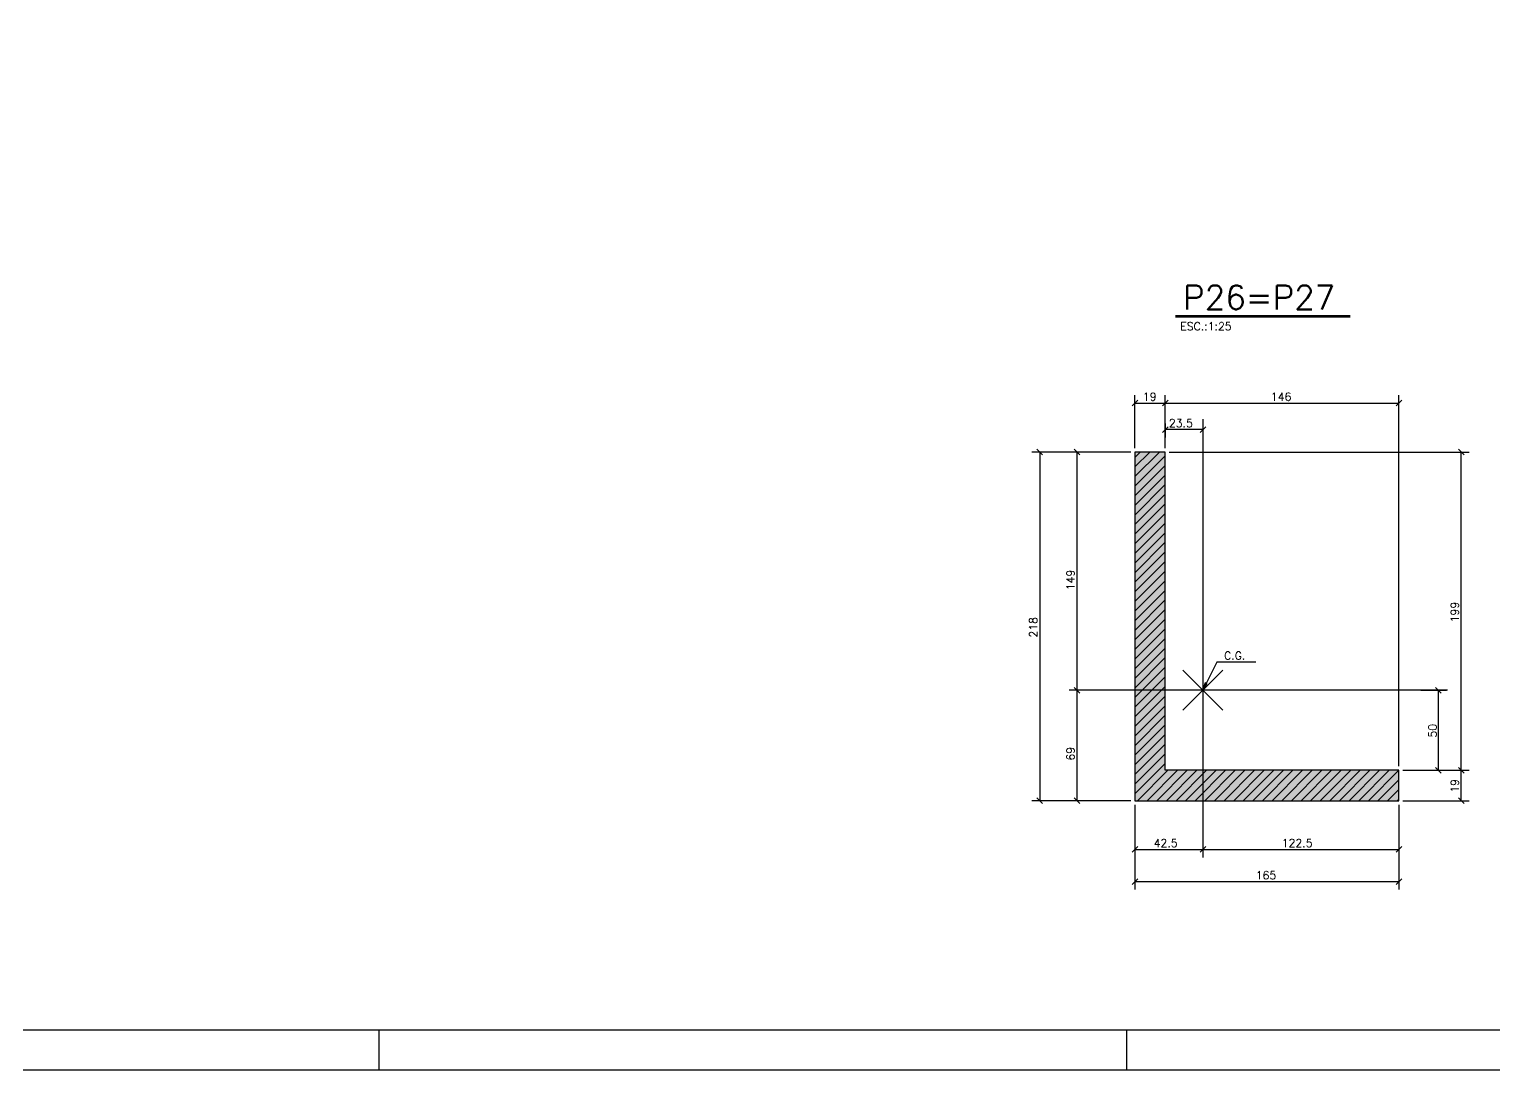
# Model space of a CAD drawing. Extents: x 954 to 7139, y 614 to 4114.
# Drawn here: x 4073 to 5904, y 614 to 1916 of the extents above; entities that cross this region are included whole.
import ezdxf

# ---------------------------------------------------------------- set-up
doc = ezdxf.new("R2010")
doc.units = 0
doc.header["$MEASUREMENT"] = 0
for name, color, linetype in [('1', 1, 'CONTINUOUS'), ('2', 2, 'CONTINUOUS'), ('3', 3, 'CONTINUOUS'), ('6', 6, 'CONTINUOUS'), ('7', 7, 'CONTINUOUS'), ('9', 9, 'CONTINUOUS')]:
    doc.layers.add(name, color=color, linetype=linetype)
doc.styles.get("Standard").update_dxf_attribs({"font": 'ROMANS.SHX'})

msp = doc.modelspace()

# ---------------------------------------------------------------- linework, layer by layer
at = {"layer": '1', "linetype": 'Continuous'}
msp.add_lwpolyline([(954.457857, 614.290532), (7138.692181, 614.290532), (7138.692181, 4114.290532), (954.457857, 4114.290532), (954.457857, 614.290532)], dxfattribs=at)
at = {"layer": '2', "linetype": 'Continuous'}
for p, q in [((5451.684163, 1444.514657), (5458.755231, 1451.585724)), ((5489.684163, 1444.514657), (5496.755231, 1451.585724)), ((5489.684163, 1444.514657), (5496.755231, 1451.585724)), ((5781.684163, 1444.514657), (5788.755231, 1451.585724)), ((5496.755231, 1418.384756), (5489.684163, 1411.313688)), ((5543.755231, 1418.384756), (5536.684163, 1411.313688)), ((5332.796185, 1390.294382), (5339.867253, 1383.223314)), ((5386.474838, 1383.223314), (5379.40377, 1390.294382)), ((5455.219697, 1386.758848), (5455.219697, 1386.758848)), ((5493.219697, 1386.758848), (5493.219697, 1386.758848)), ((5493.219697, 1386.758848), (5493.219697, 1386.758848)), ((5493.219697, 1386.758848), (5493.219697, 1386.758848)), ((5866.607435, 1383.223314), (5859.536367, 1390.294382)), ((5540.219697, 1088.940166), (5515.219697, 1113.940166)), ((5540.219697, 1088.940166), (5565.219697, 1113.940166)), ((5386.474838, 1085.404632), (5379.40377, 1092.4757)), ((5386.474838, 1085.404632), (5379.40377, 1092.4757)), ((5540.219697, 1088.940166), (5515.219697, 1063.940166)), ((5540.219697, 1088.940166), (5565.219697, 1063.940166)), ((5838.200153, 1085.404632), (5831.129085, 1092.4757)), ((5785.219697, 988.758848), (5785.219697, 988.758848)), ((5785.219697, 988.758848), (5785.219697, 988.758848)), ((5785.219697, 988.758848), (5785.219697, 988.758848)), ((5838.200153, 985.223314), (5831.129085, 992.294382)), ((5866.607435, 985.223314), (5859.536367, 992.294382)), ((5866.607435, 985.223314), (5859.536367, 992.294382)), ((5332.796185, 954.294382), (5339.867253, 947.223314)), ((5386.474838, 947.223314), (5379.40377, 954.294382)), ((5866.607435, 947.223314), (5859.536367, 954.294382)), ((5785.219697, 950.758848), (5785.219697, 950.758848)), ((5451.684163, 886.231386), (5458.755231, 893.302454)), ((5536.684163, 886.231386), (5543.755231, 893.302454)), ((5536.684163, 886.231386), (5543.755231, 893.302454)), ((5781.684163, 886.231386), (5788.755231, 893.302454)), ((5451.684163, 845.974898), (5458.755231, 853.045965)), ((5781.684163, 845.974898), (5788.755231, 853.045965))]:
    msp.add_line(p, q, dxfattribs=at)
at = {"layer": '3', "linetype": 'Continuous'}
for p, q in [((5455.219697, 1356.121686), (5485.856858, 1386.758848)), ((5455.219697, 1368.142502), (5473.836043, 1386.758848)), ((5455.219697, 1380.163317), (5461.815228, 1386.758848)), ((5455.219697, 1344.100871), (5493.219697, 1382.100871)), ((5455.219697, 1332.080056), (5493.219697, 1370.080056)), ((5455.219697, 1320.05924), (5493.219697, 1358.05924)), ((5455.219697, 1308.038425), (5493.219697, 1346.038425)), ((5455.219697, 1296.01761), (5493.219697, 1334.01761)), ((5455.219697, 1283.996795), (5493.219697, 1321.996795)), ((5455.219697, 1271.975979), (5493.219697, 1309.975979)), ((5455.219697, 1259.955164), (5493.219697, 1297.955164)), ((5455.219697, 1247.934349), (5493.219697, 1285.934349)), ((5455.219697, 1235.913533), (5493.219697, 1273.913533)), ((5455.219697, 1223.892718), (5493.219697, 1261.892718)), ((5455.219697, 1211.871903), (5493.219697, 1249.871903)), ((5455.219697, 1199.851088), (5493.219697, 1237.851088)), ((5455.219697, 1187.830272), (5493.219697, 1225.830272)), ((5455.219697, 1175.809457), (5493.219697, 1213.809457)), ((5455.219697, 1163.788642), (5493.219697, 1201.788642)), ((5455.219697, 1151.767827), (5493.219697, 1189.767827)), ((5455.219697, 1139.747011), (5493.219697, 1177.747011)), ((5455.219697, 1127.726196), (5493.219697, 1165.726196)), ((5455.219697, 1115.705381), (5493.219697, 1153.705381)), ((5455.219697, 1103.684565), (5493.219697, 1141.684565)), ((5455.219697, 1091.66375), (5493.219697, 1129.66375)), ((5455.219697, 1079.642935), (5493.219697, 1117.642935)), ((5455.219697, 1067.62212), (5493.219697, 1105.62212)), ((5455.219697, 1055.601304), (5493.219697, 1093.601304)), ((5455.219697, 1043.580489), (5493.219697, 1081.580489)), ((5455.219697, 1031.559674), (5493.219697, 1069.559674)), ((5455.219697, 1019.538858), (5493.219697, 1057.538858)), ((5455.219697, 1007.518043), (5493.219697, 1045.518043)), ((5455.219697, 995.497228), (5493.219697, 1033.497228)), ((5455.219697, 983.476413), (5493.219697, 1021.476413)), ((5455.219697, 971.455597), (5493.219697, 1009.455597)), ((5455.219697, 959.434782), (5493.219697, 997.434782)), ((5458.564578, 950.758848), (5496.564578, 988.758848)), ((5470.585393, 950.758848), (5508.585393, 988.758848)), ((5482.606208, 950.758848), (5520.606208, 988.758848)), ((5494.627024, 950.758848), (5532.627024, 988.758848)), ((5506.647839, 950.758848), (5544.647839, 988.758848)), ((5518.668654, 950.758848), (5556.668654, 988.758848)), ((5530.689469, 950.758848), (5568.689469, 988.758848)), ((5542.710285, 950.758848), (5580.710285, 988.758848)), ((5554.7311, 950.758848), (5592.7311, 988.758848)), ((5566.751915, 950.758848), (5604.751915, 988.758848)), ((5578.772731, 950.758848), (5616.772731, 988.758848)), ((5590.793546, 950.758848), (5628.793546, 988.758848)), ((5602.814361, 950.758848), (5640.814361, 988.758848)), ((5614.835176, 950.758848), (5652.835176, 988.758848)), ((5626.855992, 950.758848), (5664.855992, 988.758848)), ((5638.876807, 950.758848), (5676.876807, 988.758848)), ((5650.897622, 950.758848), (5688.897622, 988.758848)), ((5662.918438, 950.758848), (5700.918438, 988.758848)), ((5674.939253, 950.758848), (5712.939253, 988.758848)), ((5686.960068, 950.758848), (5724.960068, 988.758848)), ((5698.980883, 950.758848), (5736.980883, 988.758848)), ((5711.001699, 950.758848), (5749.001699, 988.758848)), ((5723.022514, 950.758848), (5761.022514, 988.758848)), ((5735.043329, 950.758848), (5773.043329, 988.758848)), ((5747.064144, 950.758848), (5785.064144, 988.758848)), ((5759.08496, 950.758848), (5785.219697, 976.893585)), ((5771.105775, 950.758848), (5785.219697, 964.872769)), ((5783.12659, 950.758848), (5785.219697, 952.851954)), ((4510.212357, 664.292107), (4510.212357, 614.292607)), ((5444.696465, 664.292107), (5444.696465, 614.292607))]:
    msp.add_line(p, q, dxfattribs=at)
at = {"layer": '6', "linetype": 'Continuous'}
for p, q in [((5506.015392, 1557.704021), (5724.280631, 1557.704021)), ((5506.015392, 1555.905981), (5724.280631, 1555.905981))]:
    msp.add_line(p, q, dxfattribs=at)
msp.add_lwpolyline([(1104.460324, 664.292107), (7088.696588, 664.292107), (7088.696588, 4064.291032), (1104.460324, 4064.291032), (1104.460324, 664.292107)], dxfattribs=at)
at = {"layer": '7', "linetype": 'Continuous'}
msp.add_lwpolyline([(5455.219697, 950.758848), (5785.219697, 950.758848), (5785.219697, 988.758848), (5493.219697, 988.758848), (5493.219697, 1386.758848), (5455.219697, 1386.758848), (5455.219697, 950.758848)], dxfattribs=at)
msp.add_lwpolyline([(5455.219697, 950.758848), (5785.219697, 950.758848), (5785.219697, 988.758848), (5493.219697, 988.758848), (5493.219697, 1386.758848), (5455.219697, 1386.758848), (5455.219697, 950.758848)], dxfattribs=at)
at = {"layer": '9', "linetype": 'Continuous'}
for p, q in [((5455.219697, 1391.758848), (5455.219697, 1458.050191)), ((5455.219697, 1448.050191), (5493.219697, 1448.050191)), ((5493.219697, 1391.758848), (5493.219697, 1458.050191)), ((5493.219697, 1391.758848), (5493.219697, 1458.050191)), ((5493.219697, 1448.050191), (5785.219697, 1448.050191)), ((5785.219697, 993.758848), (5785.219697, 1458.050191)), ((5540.219697, 1427.821461), (5540.219697, 879.76692)), ((5493.219697, 1422.630693), (5493.219697, 1404.849222)), ((5540.219697, 1414.849222), (5493.219697, 1414.849222)), ((5540.219697, 1422.821461), (5540.219697, 1404.849222)), ((5445.219697, 1386.758848), (5326.331719, 1386.758848)), ((5336.331719, 1386.758848), (5336.331719, 950.758848)), ((5450.219697, 1386.758848), (5372.939304, 1386.758848)), ((5382.939304, 1088.940166), (5382.939304, 1386.758848)), ((5498.219697, 1386.758848), (5873.071901, 1386.758848)), ((5863.071901, 988.758848), (5863.071901, 1386.758848)), ((5846.132793, 1088.940166), (5372.939304, 1088.940166)), ((5382.939304, 950.758848), (5382.939304, 1088.940166)), ((5812.515471, 1088.940166), (5844.664619, 1088.940166)), ((5834.664619, 988.758848), (5834.664619, 1088.940166)), ((5790.219697, 988.758848), (5873.071901, 988.758848)), ((5790.219697, 988.758848), (5873.071901, 988.758848)), ((5795.219697, 988.758848), (5844.664619, 988.758848)), ((5863.071901, 950.758848), (5863.071901, 988.758848)), ((5445.219697, 950.758848), (5326.331719, 950.758848)), ((5450.219697, 950.758848), (5372.939304, 950.758848)), ((5455.219697, 945.758848), (5455.219697, 879.76692)), ((5455.219697, 940.758848), (5455.219697, 839.510432)), ((5785.219697, 945.758848), (5785.219697, 879.76692)), ((5785.219697, 940.758848), (5785.219697, 839.510432)), ((5790.219697, 950.758848), (5873.071901, 950.758848)), ((5455.219697, 889.76692), (5540.219697, 889.76692)), ((5540.219697, 889.76692), (5785.219697, 889.76692)), ((5455.219697, 849.510432), (5785.219697, 849.510432))]:
    msp.add_line(p, q, dxfattribs=at)
for points in [[(5455.219697, 950.758848), (5785.219697, 950.758848), (5785.219697, 988.758848), (5493.219697, 988.758848), (5493.219697, 1386.758848), (5455.219697, 1386.758848), (5455.219697, 950.758848)], [(5606.62267, 1124.212907), (5557.690622, 1124.212907), (5540.219697, 1088.940166), (5543.450556, 1098.403863), (5540.219697, 1088.940166), (5545.789852, 1097.245187)]]:
    msp.add_lwpolyline(points, dxfattribs=at)
for points in [[(5455.219697, 950.758848), (5493.219697, 988.758848), (5493.219697, 1386.758848)], [(5455.219697, 950.758848), (5493.219697, 1386.758848), (5455.219697, 1386.758848)], [(5455.219697, 950.758848), (5455.219697, 1386.758848), (5455.219697, 950.758848)], [(5455.219697, 950.758848), (5785.219697, 950.758848), (5785.219697, 988.758848)], [(5455.219697, 950.758848), (5785.219697, 988.758848), (5493.219697, 988.758848)]]:
    msp.add_solid(points, dxfattribs=at)

# ---------------------------------------------------------------- texts
at = {"layer": '2', "linetype": 'Continuous'}
for s, p in [('ESC.:1:25', (5511.95403, 1539.122762)), ('19', (5465.219697, 1451.050191)), ('146', (5625.219697, 1451.050191)), ('23.5', (5497.719697, 1417.849222)), ('C.G.', (5566.650963, 1127.209647)), ('42.5', (5478.719697, 892.76692)), ('122.5', (5638.719697, 892.76692)), ('165', (5606.219697, 852.510432))]:
    msp.add_text(s, height=10, dxfattribs=at).set_placement(p)
for s, p in [('149', (5379.939304, 1213.849507)), ('199', (5860.071901, 1173.758848)), ('218', (5333.331719, 1154.758848)), ('50', (5832.366752, 1029.679371)), ('69', (5379.939304, 1000.849507)), ('19', (5860.071901, 960.758848))]:
    msp.add_text(s, height=10, rotation=90, dxfattribs=at).set_placement(p)
at = {"layer": '6', "linetype": 'Continuous'}
msp.add_text('P26=P27', height=30, dxfattribs=at).set_placement((5515.52994, 1565.228111))

doc.saveas('drawing.dxf')
